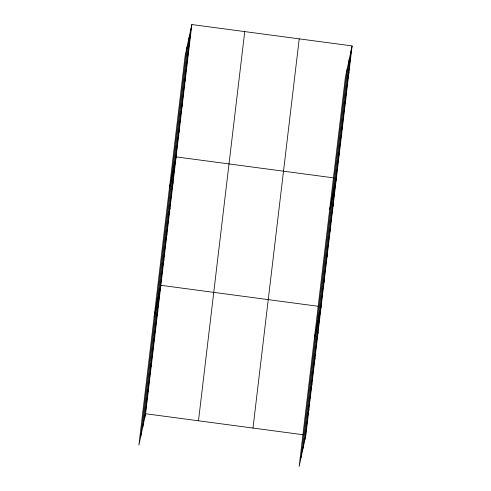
<?xml version="1.0" encoding="UTF-8"?>
<svg xmlns="http://www.w3.org/2000/svg" width="491" height="491" viewBox="0 0 491 491"><rect width="100%" height="100%" fill="white"/><g stroke="black" fill="none" stroke-linecap="round" stroke-linejoin="round"><path stroke-width="0.74" d="M140.807 436.125L187.046 46.927M142.789 426.894L189.029 37.69M144.71 417.927L190.95 28.73M191.846 24.55L185.125 55.888L138.885 445.092L145.606 413.747L191.846 24.55L352.115 45.908L305.875 435.112L299.154 466.45L345.394 77.253L352.115 45.908M198.493 420.799L244.733 31.596M252.988 428.06L299.228 38.863M301.075 457.483L347.315 68.286M303.057 448.252L349.297 59.049M304.979 439.285L351.218 50.088M187.801 55.195L188.697 51.015M184.659 81.659L185.555 77.48M181.517 108.124L182.413 103.945M178.374 134.589L179.264 130.41M169.401 188.219L176.122 156.881L333.371 177.834M172.175 186.74L173.071 182.566M169.125 212.431L170.021 208.252M166.075 238.117L166.965 233.937M163.018 263.802L163.914 259.629M154.143 316.652L160.864 285.314L318.113 306.274M156.917 315.179L157.814 310.999M153.867 340.864L154.763 336.691M150.811 366.55L151.707 362.376M147.76 392.241L148.656 388.062M348.076 76.553L348.972 72.373M344.928 103.018L345.824 98.838M341.785 129.483L342.681 125.303M338.643 155.948L339.539 151.774M329.676 209.577L336.39 178.239M332.444 208.104L333.34 203.925M329.393 233.79L330.29 229.61M326.343 259.475L327.239 255.302M323.293 285.161L324.183 280.987M314.418 338.017L321.132 306.672M317.186 336.538L318.082 332.358M314.136 362.223L315.032 358.049M311.085 387.915L311.981 383.735M308.029 413.6L308.925 409.42M145.606 413.747L302.855 434.707"/></g></svg>
